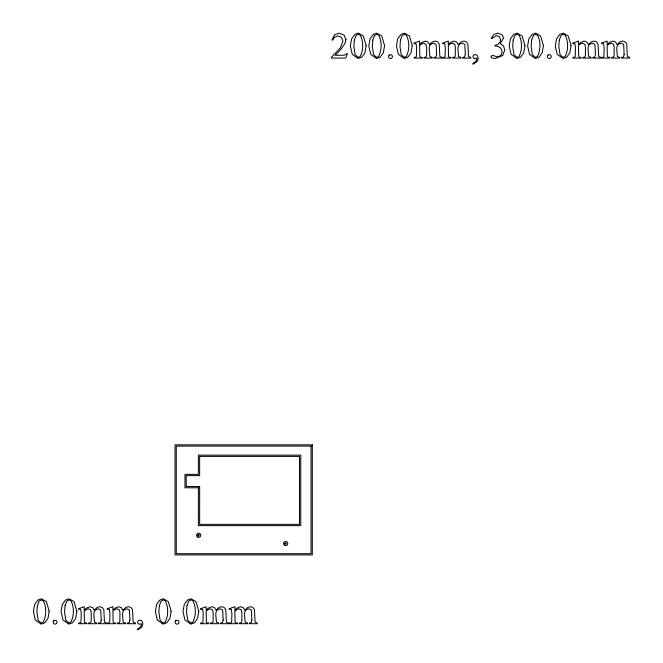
<?xml version="1.0" encoding="UTF-8"?>
<svg xmlns="http://www.w3.org/2000/svg" width="663" height="663" viewBox="0 0 663 663"><rect width="100%" height="100%" fill="white"/><g stroke="black" fill="none" stroke-linecap="round" stroke-linejoin="round"><path stroke-width="0.99" d="M198.394 487.786L198.386 525.626L300.762 525.626L300.762 455.141L198.386 455.141L198.394 474.36L184.969 474.36L184.969 487.786L198.394 487.786M199.654 486.534L199.646 524.367L299.51 524.367L299.51 456.401L199.646 456.401L199.654 475.62L186.22 475.62L186.22 486.534L199.654 486.534M101.224 619.98L100.561 622.648L98.555 623.063L98.555 623.709L106.702 623.709L106.702 623.063L104.447 622.101L103.818 609.604L102.201 607.399L99.873 606.72L97.246 607.399L94.105 610.233L92.613 607.623L89.944 606.72L86.347 608.162L84.218 610.233L84.218 606.72L78.474 608.742L78.748 609.388L80.687 609.347L81.251 613.673L81.01 622.043L80.331 622.814L78.748 623.063L78.748 623.709L86.903 623.709L86.903 623.063L85.113 622.814L84.441 622.085L84.218 611.137L86.522 609.355L88.452 608.833L90.665 609.985L91.262 612.885L91.171 621.761L90.458 622.739L88.577 623.063L88.577 623.709L96.914 623.709L96.914 623.063L94.419 622.085C94.602 617.46 91.428 609.446 98.489 608.883L100.735 610.035L101.224 619.98M129.915 619.98L129.252 622.648L127.246 623.063L127.246 623.709L135.393 623.709L135.393 623.063L133.139 622.101L132.509 609.604L130.901 607.399L128.564 606.72L125.937 607.399L122.804 610.233L121.304 607.623L118.644 606.72L115.039 608.162L112.909 610.233L112.909 606.72L107.166 608.742L107.439 609.388L109.378 609.347L109.942 613.673L109.71 622.043L109.022 622.814L107.439 623.063L107.439 623.709L115.594 623.709L115.594 623.063L113.804 622.814L113.141 622.085L112.909 611.137L115.221 609.355L117.144 608.833L119.365 609.985L119.953 612.885L119.862 621.761L119.158 622.739L117.268 623.063L117.268 623.709L125.614 623.709L125.614 623.063L123.119 622.085C123.293 617.46 120.119 609.446 127.18 608.883L129.426 610.035L129.915 619.98M223.166 619.98L222.495 622.648L220.497 623.063L220.497 623.709L228.644 623.709L228.644 623.063L226.39 622.101L225.76 609.604L224.144 607.399L221.815 606.72L219.188 607.399L216.047 610.233L214.555 607.623L211.887 606.72L208.29 608.162L206.16 610.233L206.16 606.72L200.417 608.742L200.682 609.388L202.629 609.347L203.193 613.673L202.953 622.043L202.273 622.814L200.682 623.063L200.682 623.709L208.845 623.709L208.845 623.063L207.055 622.814L206.384 622.085L206.16 611.137L208.464 609.355L210.395 608.833L212.608 609.985L213.204 612.885L213.113 621.761L212.4 622.739L210.519 623.063L210.519 623.709L218.856 623.709L218.856 623.063L216.362 622.085C216.544 617.46 213.362 609.446 220.431 608.883L222.677 610.035L223.166 619.98M251.857 619.98L251.194 622.648L249.189 623.063L249.189 623.709L257.335 623.709L257.335 623.063L255.081 622.101L254.451 609.604L252.843 607.399L250.506 606.72L247.879 607.399L244.746 610.233L243.246 607.623L240.586 606.72L236.981 608.162L234.851 610.233L234.851 606.72L229.108 608.742L229.381 609.388L231.321 609.347L231.884 613.673L231.652 622.043L230.964 622.814L229.381 623.063L229.381 623.709L237.536 623.709L237.536 623.063L235.746 622.814L235.083 622.085L234.851 611.137L237.163 609.355L239.086 608.833L241.299 609.985L241.896 612.885L241.804 621.761L241.092 622.739L239.21 623.063L239.21 623.709L247.556 623.709L247.556 623.063L245.061 622.085C245.235 617.46 242.061 609.446 249.122 608.883L251.368 610.035L251.857 619.98M436.61 54.349L435.947 57.018L433.942 57.432L433.942 58.079L442.088 58.079L442.088 57.432L439.834 56.479L439.204 43.973L437.597 41.769L435.26 41.089L432.632 41.769L429.5 44.603L428 41.993L425.339 41.089L421.734 42.531L419.604 44.603L419.604 41.089L413.861 43.112L414.135 43.758L416.074 43.717L416.637 48.043L416.405 56.413L415.718 57.184L414.135 57.432L414.135 58.079L422.29 58.079L422.29 57.432L420.499 57.184L419.836 56.454L419.604 45.507L421.917 43.725L423.839 43.203L426.052 44.355L426.649 47.255L426.558 56.131L425.845 57.109L423.964 57.432L423.964 58.079L432.309 58.079L432.309 57.432L429.815 56.454C429.989 51.83 426.815 43.816 433.875 43.252L436.121 44.404L436.61 54.349M465.302 54.349L464.639 57.018L462.641 57.432L462.641 58.079L470.78 58.079L470.78 57.432L468.526 56.479L467.896 43.973L466.288 41.769L463.951 41.089L461.324 41.769L458.191 44.603L456.691 41.993L454.031 41.089L450.426 42.531L448.304 44.603L448.304 41.089L442.553 43.112L442.826 43.758L444.774 43.717L445.329 48.043L445.097 56.413L444.409 57.184L442.826 57.432L442.826 58.079L450.981 58.079L450.981 57.432L449.191 57.184L448.528 56.454L448.304 45.507L450.608 43.725L452.531 43.203L454.752 44.355L455.34 47.255L455.257 56.131L454.545 57.109L452.663 57.432L452.663 58.079L461 58.079L461 57.432L458.506 56.454C458.68 51.83 455.506 43.816 462.567 43.252L464.821 44.404L465.302 54.349M595.44 54.349L594.777 57.018L592.772 57.432L592.772 58.079L600.918 58.079L600.918 57.432L598.664 56.479L598.034 43.973L596.427 41.769L594.089 41.089L591.462 41.769L588.33 44.603L586.83 41.993L584.169 41.089L580.564 42.531L578.434 44.603L578.434 41.089L572.691 43.112L572.965 43.758L574.904 43.717L575.467 48.043L575.235 56.413L574.548 57.184L572.965 57.432L572.965 58.079L581.12 58.079L581.12 57.432L579.329 57.184L578.666 56.454L578.434 45.507L580.747 43.725L582.669 43.203L584.89 44.355L585.479 47.255L585.388 56.131L584.683 57.109L582.794 57.432L582.794 58.079L591.139 58.079L591.139 57.432L588.645 56.454C588.819 51.83 585.644 43.816 592.705 43.252L594.951 44.404L595.44 54.349M624.132 54.349L623.469 57.018L621.471 57.432L621.471 58.079L629.61 58.079L629.61 57.432L627.355 56.479L626.726 43.973L625.118 41.769L622.781 41.089L620.154 41.769L617.021 44.603L615.529 41.993L612.861 41.089L609.256 42.531L607.134 44.603L607.134 41.089L601.382 43.112L601.656 43.758L603.603 43.717L604.159 48.043L603.927 56.413L603.239 57.184L601.656 57.432L601.656 58.079L609.819 58.079L609.819 57.432L608.021 57.184L607.358 56.454L607.134 45.507L609.438 43.725L611.361 43.203L613.582 44.355L614.178 47.255L614.087 56.131L613.374 57.109L611.493 57.432L611.493 58.079L619.83 58.079L619.83 57.432L617.336 56.454C617.51 51.83 614.336 43.816 621.397 43.252L623.651 44.404L624.132 54.349M197.856 535.107C199.099 538.19 200.151 532.704 197.856 535.107M284.85 543.362C286.084 546.445 287.145 540.958 284.85 543.362M37.385 605.767L36.921 612.09L38.164 620.319L41.222 623.005L43.244 622.134C46.485 615.761 46.692 606.86 43.12 600.562L41.33 599.965L39.15 601.068L37.385 605.767M65.057 605.767L64.584 612.09L65.828 620.319L68.894 623.005L70.908 622.134C74.148 615.761 74.364 606.86 70.784 600.562L69.002 599.965L66.822 601.068L65.057 605.767M159.327 605.767L158.863 612.09L160.106 620.319L163.164 623.005L165.186 622.134C168.427 615.761 168.634 606.86 165.054 600.562L163.272 599.965L161.092 601.068L159.327 605.767M186.999 605.767L186.527 612.09L187.77 620.319L190.836 623.005L192.85 622.134C196.091 615.761 196.306 606.86 192.726 600.562L190.944 599.965L188.764 601.068L186.999 605.767M354.332 40.136L353.86 46.46L355.103 54.689L358.169 57.374L360.183 56.504C363.432 50.131 363.639 41.23 360.059 34.932L358.277 34.335L356.097 35.437L354.332 40.136M372.78 40.136L372.308 46.46L373.551 54.689L376.609 57.374L378.631 56.504C381.871 50.131 382.087 41.23 378.507 34.932L376.725 34.335L374.545 35.437L372.78 40.136M400.444 40.136L399.971 46.46L401.214 54.689L404.281 57.374L406.295 56.504C409.543 50.131 409.751 41.23 406.17 34.932L404.389 34.335L402.209 35.437L400.444 40.136M513.162 40.136L512.698 46.46L513.941 54.689L516.999 57.374L519.013 56.504C522.262 50.131 522.469 41.23 518.889 34.932L517.107 34.335L514.927 35.437L513.162 40.136M531.61 40.136L531.138 46.46L532.381 54.689L535.447 57.374L537.461 56.504C540.701 50.131 540.917 41.23 537.337 34.932L535.555 34.335L533.375 35.437L531.61 40.136M559.274 40.136L558.801 46.46L560.044 54.689L563.111 57.374L565.125 56.504C568.373 50.131 568.581 41.23 565 34.932L563.219 34.335L561.039 35.437L559.274 40.136M49.186 611.261L47.96 618.488L44.835 622.797L41.172 624.14L35.354 620.013L33.39 611.642L34.65 604.441L37.998 599.949L41.355 598.78L46.393 601.639L49.186 611.261M76.85 611.261L75.632 618.488L72.499 622.797L68.836 624.14L63.018 620.013L61.054 611.642L62.314 604.441L65.67 599.949L69.018 598.78L74.057 601.639L76.85 611.261M171.129 611.261L169.902 618.488L166.778 622.797L163.115 624.14L157.297 620.013L155.333 611.642L156.592 604.441L159.94 599.949L163.289 598.78L168.336 601.639L171.129 611.261M198.792 611.261L197.566 618.488L194.441 622.797L190.778 624.14L184.96 620.013L182.996 611.642L184.256 604.441L187.612 599.949L190.961 598.78L195.999 601.639L198.792 611.261M366.133 45.631L364.907 52.858L361.783 57.167L358.111 58.51L352.293 54.383L350.329 46.012L351.597 38.819L354.945 34.319L358.293 33.15L363.341 36.017L366.133 45.631M384.573 45.631L383.347 52.858L380.222 57.167L376.559 58.51L370.741 54.383L368.777 46.012L370.037 38.819L373.385 34.319L376.741 33.15L381.78 36.017L384.573 45.631M412.237 45.631L411.019 52.858L407.894 57.167L404.223 58.51L398.405 54.383L396.441 46.012L397.709 38.819L401.057 34.319L404.405 33.15L409.452 36.017L412.237 45.631M524.963 45.631L523.737 52.858L520.612 57.167L516.941 58.51L511.123 54.383L509.167 46.012L510.427 38.819L513.775 34.319L517.123 33.15L522.171 36.017L524.963 45.631M543.403 45.631L542.177 52.858L539.052 57.167L535.389 58.51L529.571 54.383L527.607 46.012L528.867 38.819L532.223 34.319L535.571 33.15L540.61 36.017L543.403 45.631M571.075 45.631L569.849 52.858L566.724 57.167L563.053 58.51L557.235 54.383L555.271 46.012L556.539 38.819L559.887 34.319L563.235 33.15L568.282 36.017L571.075 45.631M345.978 39.565L345.108 43.269L340.79 49.452L335.188 55.36L344.288 55.211L347.47 53.38L345.755 58.079L331.351 58.079L331.351 57.416L340.301 47.935L342.895 41.222L341.47 37.401L338.064 35.91L334.832 36.962L332.718 40.045L332.047 40.045L334.367 34.932L339.025 33.15L343.981 35.056L345.978 39.565M500.573 39.739L499.927 42.357L497.847 44.388L494.988 45.415L494.988 45.954C498.584 45.813 502.164 48.291 502.106 52.153L500.739 55.518L497.548 56.943L492.319 55.269L490.885 56.587L491.772 57.896L495.128 58.51L502.753 55.485L504.767 49.99L503.615 46.137L500.209 43.617L503.565 38.106L502.372 35.056L497.872 33.15L493.902 34.493L491.258 38.305L491.855 38.587L496.521 35.603L499.413 36.747L500.573 39.739M141.426 624.43L140.407 627.157L137.539 629.054L137.539 629.85L141.617 627.339L142.901 623.891L141.973 621.14L139.86 620.104L138.211 620.734L137.539 622.25L138.061 623.692L139.462 624.215L141.012 623.692L141.426 624.43M476.813 58.8L475.794 61.526L472.926 63.424L472.926 64.22L477.004 61.709L478.288 58.261L477.36 55.51L475.247 54.474L473.597 55.104L472.926 56.62L473.448 58.062L474.849 58.584L476.399 58.062L476.813 58.8M53.695 620.792L53.115 622.209L53.695 623.626L55.112 624.215L56.529 623.626L57.109 622.209L56.537 620.8L55.112 620.212L53.695 620.792M389.09 55.162L388.501 56.587L389.09 57.996L390.499 58.584L391.916 57.996L392.496 56.587L391.924 55.17L390.499 54.581L389.09 55.162M175.637 620.792L175.057 622.209L175.637 623.626L177.054 624.215L178.471 623.626L179.051 622.209L178.48 620.8L177.054 620.212L175.637 620.792M547.92 55.162L547.331 56.587L547.92 57.996L549.329 58.584L550.746 57.996L551.326 56.587L550.754 55.17L549.329 54.581L547.92 55.162M312.306 444.848L175.024 444.848L175.024 554.939L312.306 554.939L312.306 444.848M311.046 446.108L176.283 446.108L176.283 553.688L311.046 553.688L311.046 446.108M284.286 545.102A2.097 2.097 0 0 0 287.717 543.917A2.097 2.097 0 0 0 284.974 541.538A2.097 2.097 0 0 0 284.286 545.102M197.301 536.848A2.097 2.097 0 0 0 200.732 535.663A2.097 2.097 0 0 0 197.988 533.284A2.097 2.097 0 0 0 197.301 536.848"/></g></svg>
